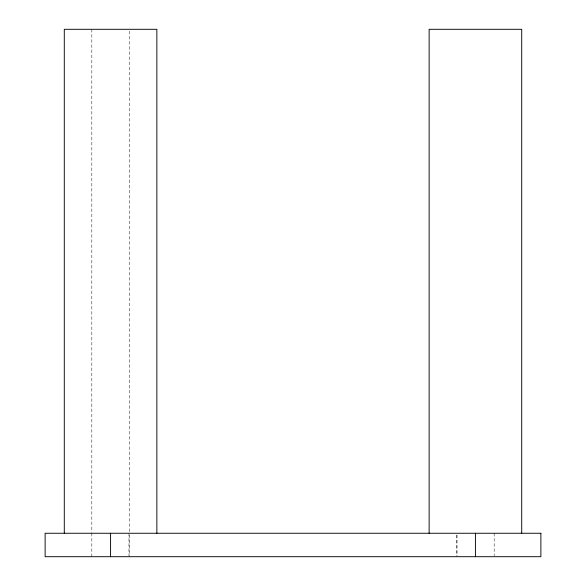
<?xml version="1.0" encoding="UTF-8"?>
<svg xmlns="http://www.w3.org/2000/svg" width="586" height="586" viewBox="0 0 586 586"><rect width="100%" height="100%" fill="white"/><g stroke="black" fill="none" stroke-linecap="round" stroke-linejoin="round"><path stroke-width="0.44" stroke-dasharray="2.93 2.2" d="M494.174 533.26L494.174 555.799M457.036 535.062L457.036 556.7M456.67 535.062L456.67 555.799M129.33 31.131L129.33 532.344M129.33 535.062L129.33 556.7M128.964 533.26L128.964 555.799M91.826 29.3L91.826 532.344M91.826 533.26L91.826 556.7"/><path stroke-width="0.88" d="M521.708 533.26L521.708 29.3L429.135 29.3L429.135 533.26M475.422 533.26L475.422 556.7M156.865 533.26L156.865 29.3L64.292 29.3L64.292 533.26M110.578 533.26L110.578 556.7M540.878 533.26L45.122 533.26L45.122 556.7L540.878 556.7L540.878 533.26"/></g></svg>
